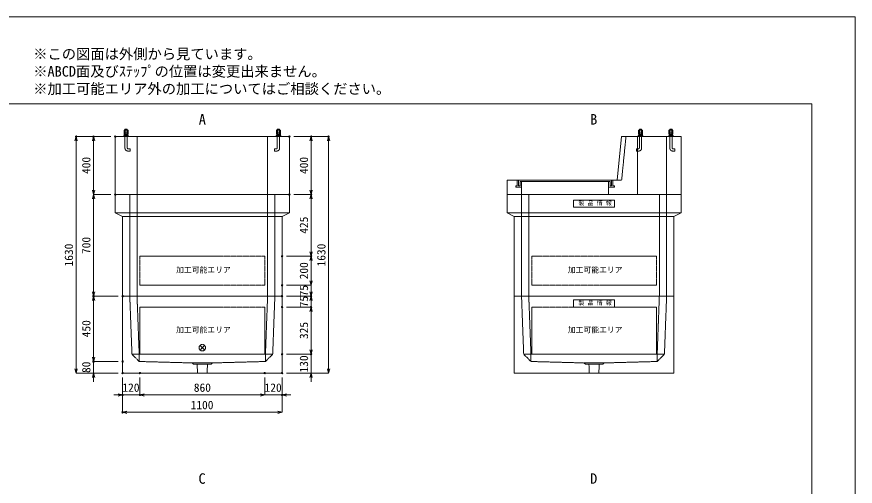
# Model space of a CAD drawing. Units: millimetres, scale not verified. Extents: x -4455 to 4455, y -3150 to 3150.
# Drawn here: x -1324 to 4455, y -84 to 3150 of the extents above; entities that cross this region are included whole.
import ezdxf
from ezdxf.enums import TextEntityAlignment as Align

# ---------------------------------------------------------------- set-up
doc = ezdxf.new("R2010")
doc.units = ezdxf.units.MM
doc.header["$LTSCALE"] = 20
doc.header["$PDMODE"] = 32
doc.header["$PDSIZE"] = 10
doc.linetypes.add('LONG_DASHED1', pattern=[7, 6, -1])
doc.linetypes.add('LONG_DOUBLE_CHAIN', pattern=[21.8, 18, -1, 0.6, -0.6, 0.6, -1])
for name, color, linetype, lineweight in [('0-0_D-TTL', 7, 'Continuous', 9), ('0-1_Defpoints', 7, 'Continuous', 9), ('0-3_D-TTL-TXT', 7, 'Continuous', 9), ('0-4_D-STR-TXT', 7, 'Continuous', 9), ('0-5_D-STR-DIM', 3, 'Continuous', 9), ('0-6_0', 7, 'Continuous', 9), ('0-7_D-STR', 7, 'Continuous', 9), ('0-8_D-STR-STR5', 1, 'LONG_DOUBLE_CHAIN', 9), ('0-9_D-STR-STR1', 7, 'LONG_DASHED1', 9), ('0-B_D-STR-STR2', 1, 'Continuous', 9), ('0-C_D-STR-STR4', 134, 'LONG_DASHED1', 9)]:
    doc.layers.add(name, color=color, linetype=linetype, lineweight=lineweight)
doc.styles.add('ＭＳ ゴシック', font='')
doc.styles.get('ＭＳ ゴシック').set_extended_font_data('MS Gothic')

# ---------------------------------------------------------------- blocks, each defined once
blk = doc.blocks.new('A$C4DE05FD1')
at = {"layer": '0-0_D-TTL', "color": 134}
for p, q in [((4000, 76000), (114800, 76000)), ((114800, 76000), (114800, 4000))]:
    blk.add_line(p, q, dxfattribs=at)
at = {"layer": '0-1_Defpoints', "color": 134}
for p, q in [((0, 84000), (118800, 84000)), ((118800, 84000), (118800, 0))]:
    blk.add_line(p, q, dxfattribs=at)
at = {"layer": '0-3_D-TTL-TXT', "style": 'ＭＳ ゴシック'}
for s, p in [('※この図面は外側から見ています。', (43260.9, 79815.7)), ('※ABCD面及びｽﾃｯﾌﾟの位置は変更出来ません。', (43260.9, 78215.7)), ('※加工可能エリア外の加工についてはご相談ください。', (43260.9, 76615.7))]:
    blk.add_text(s, height=962.2, dxfattribs=at).set_placement(p, align=Align.BOTTOM_LEFT)
blk = doc.blocks.new('_Open30')
at = {"layer": '0-6_0'}
blk.add_line((0, 0), (-20, 0), dxfattribs=at)
blk.add_lwpolyline([(-20, 5.36), (0, 0), (-20, -5.36)], dxfattribs=at)
blk = doc.blocks.new('A$C31CA379A')
at = {"layer": '0-4_D-STR-TXT', "style": 'ＭＳ ゴシック'}
for s, p in [('A', (-325.9, -2190.5)), ('B', (35638.6, -2190.5)), ('C', (-351.4, -35190.5)), ('D', (35638.6, -35190.5))]:
    blk.add_text(s, height=962.2, dxfattribs=at).set_placement(p, align=Align.BOTTOM_LEFT)
blk = doc.blocks.new('A$C737D46CD')
at = {"layer": '0-9_D-STR-STR1', "linetype": 'Continuous'}
blk.add_lwpolyline([(-2820, 0), (2820, 0), (2820, -1000), (-2820, -1000)], close=True, dxfattribs=at)
at = {"layer": '0-9_D-STR-STR1', "style": 'ＭＳ ゴシック'}
blk.add_text('製 品 情 報', height=577.3, dxfattribs=at).set_placement((-2149.6, -882.5), align=Align.BOTTOM_LEFT)
blk = doc.blocks.new('A$C19F174D8')
at = {"layer": '0-7_D-STR', "linetype": 'LONG_DASHED1'}
for p, q in [((-10000, 0), (-9700, -8000)), ((-9000, 0), (-8700, -8000)), ((9000, 0), (8700, -8000)), ((10000, 0), (9700, -8000)), ((-8700, -9000), (-9700, -8000)), ((9700, -8000), (-9700, -8000)), ((-8700, -9000), (-8700, -8000)), ((8700, -9000), (9700, -8000)), ((8700, -9000), (8700, -8000)), ((-8700, -9000), (-1400, -9200)), ((1400, -9200), (-1400, -9200)), ((-1200, -9380), (-1400, -9200)), ((1200, -9380), (1400, -9200)), ((8700, -9000), (1400, -9200)), ((1200, -9380), (-1200, -9380)), ((-666, -10600), (-705, -9380)), ((666, -10600), (705, -9380))]:
    blk.add_line(p, q, dxfattribs=at)
at = {"layer": '0-7_D-STR'}
for p, q in [((11000, -10600), (11000, 0)), ((-11000, -10600), (11000, -10600))]:
    blk.add_line(p, q, dxfattribs=at)
blk.add_lwpolyline([(-11000, -10600), (-11000, 0), (11000, 0)], dxfattribs=at)
at = {"layer": '0-8_D-STR-STR5'}
for p, q in [((8600, -1500), (8600, -8000)), ((8600, -8000), (-8600, -8000))]:
    blk.add_line(p, q, dxfattribs=at)
blk.add_lwpolyline([(8600, -1500), (-8600, -1500), (-8600, -8000)], dxfattribs=at)
at = {"layer": '0-9_D-STR-STR1'}
blk.add_blockref('A$C737D46CD', (0, -500), dxfattribs=at)
blk = doc.blocks.new('A$C44C4220A')
at = {"layer": '0-B_D-STR-STR2'}
for p, q in [((-160, -40), (-120, 0)), ((-120, 0), (120, 0)), ((160, -40), (120, 0)), ((-277.1, -167.2), (-230, -140)), ((-277.1, -390), (-277.1, -167.2)), ((-277.1, -417.2), (-230, -390)), ((-277.1, -390), (277.1, -390)), ((-277.1, -640), (-277.1, -417.2)), ((-277.1, -640), (277.1, -640)), ((-270, -777.1), (-270, -817.1)), ((-252.7, -757.3), (-160, -744.8)), ((-250, -757.1), (-20, -744.3)), ((-250, -837.1), (-20, -824.3)), ((-160, -140), (-160, -40)), ((-160, -752.1), (-160, -640)), ((-160, -880.6), (-160, -832.1)), ((-160, -1000), (-160, -930.6)), ((-138.6, -640), (-138.6, -140)), ((-20, -744.3), (-20, -824.3)), ((20, -674.4), (248.9, -687.2)), ((20, -674.4), (20, -754.4)), ((20, -754.4), (248.9, -767.2)), ((138.6, -640), (138.6, -140)), ((160, -140), (160, -40)), ((160, -682.2), (160, -640)), ((160, -880.6), (160, -762.3)), ((160, -780), (248.9, -767.2)), ((160, -1000), (160, -930.6)), ((268.9, -706.8), (268.9, -747.2)), ((277.1, -390), (277.1, -167.2)), ((277.1, -640), (277.1, -417.2))]:
    blk.add_line(p, q, dxfattribs=at)
at = {"layer": '0-B_D-STR-STR2', "linetype": 'LONG_DASHED1'}
for p, q in [((-160, -1000), (-160, -2600)), ((160, -1000), (160, -2600)), ((-540, -2680), (-240, -2680))]:
    blk.add_line(p, q, dxfattribs=at)
at = {"layer": '0-B_D-STR-STR2'}
blk.add_lwpolyline([(-300, -880.6), (300, -880.6), (300, -930.6), (-300, -930.6)], close=True, dxfattribs=at)
for points in [[(277.1, -167.2), (230, -140), (-230, -140)], [(277.1, -417.2), (230, -390), (-230, -390)]]:
    blk.add_lwpolyline(points, dxfattribs=at)
at = {"layer": '0-B_D-STR-STR2', "linetype": 'LONG_DASHED1'}
blk.add_lwpolyline([(-540, -2680), (-540, -3000), (-240, -3000)], dxfattribs=at)
at = {"layer": '0-B_D-STR-STR2'}
for centre, start, end in [((-250, -777.1), 90, 180), ((-250, -817.1), 180, 270), ((248.9, -707.2), 0, 90), ((248.9, -747.2), 270, 0)]:
    blk.add_arc(centre, 20, start, end, dxfattribs=at)
at = {"layer": '0-B_D-STR-STR2', "linetype": 'LONG_DASHED1'}
for radius in [400, 80]:
    blk.add_arc((-240, -2600), radius, 270, 0, dxfattribs=at)
blk = doc.blocks.new('A$C20EA33EE')
at = {"layer": '0-7_D-STR'}
for p, q in [((3200, 2000), (3764.2, 8000)), ((3764.2, 8000), (12000, 8000)), ((12000, 0), (12000, 8000)), ((-12000, 2000), (3200, 2000)), ((-12000, 0), (-12000, 2000)), ((12000, 0), (-12000, 0))]:
    blk.add_line(p, q, dxfattribs=at)
at = {"layer": '0-7_D-STR', "linetype": 'LONG_DASHED1'}
for p, q in [((3800, 2000), (4400, 8000)), ((6000, 0), (6000, 8000)), ((10000, 0), (10000, 8000)), ((-10000, 0), (-10000, 1800)), ((2000, 1800), (2000, 0)), ((3200, 2000), (3800, 2000))]:
    blk.add_line(p, q, dxfattribs=at)
at = {"layer": '0-C_D-STR-STR4'}
for points in [[(-10600, 2000), (-10600, 1200), (-10800, 1200), (-10800, 1000), (-10000, 1000)], [(-10000, 1800), (-10200, 1800), (-10200, 1200), (-10400, 1200), (-10400, 2000)], [(-10000, 1800), (2000, 1800), (2200, 1800)], [(2600, 2000), (2600, 1200), (2800, 1200), (2800, 1000), (2000, 1000)], [(2200, 1800), (2200, 1200), (2400, 1200), (2400, 2000)]]:
    blk.add_lwpolyline(points, dxfattribs=at)
at = {"layer": '0-7_D-STR'}
blk.add_blockref('A$C44C4220A', (6400, 9000), dxfattribs=at)
at = {"layer": '0-7_D-STR', "xscale": -1}
blk.add_blockref('A$C44C4220A', (10600, 9000), dxfattribs=at)
blk = doc.blocks.new('A$C67523BFD')
at = {"layer": '0-7_D-STR'}
for p, q in [((-12000, 8000), (12000, 8000)), ((-12000, 8000), (-12000, 0)), ((12000, 8000), (12000, 0)), ((-12000, 0), (12000, 0))]:
    blk.add_line(p, q, dxfattribs=at)
at = {"layer": '0-7_D-STR', "linetype": 'LONG_DASHED1'}
for p, q in [((-9000, 8000), (-9000, 0)), ((9000, 8000), (9000, 0))]:
    blk.add_line(p, q, dxfattribs=at)
at = {"layer": '0-7_D-STR', "xscale": -1}
blk.add_blockref('A$C44C4220A', (-10500, 9000), dxfattribs=at)
at = {"layer": '0-7_D-STR'}
blk.add_blockref('A$C44C4220A', (10500, 9000), dxfattribs=at)
blk = doc.blocks.new('A$C43537a1f')
at = {"layer": '0-7_D-STR'}
for p, q in [((12000, 14000), (-12000, 14000)), ((-12000, 11500), (-12000, 14000)), ((12000, 11500), (12000, 14000)), ((-12000, 11500), (-11000, 11000)), ((-12000, 11500), (12000, 11500)), ((-11000, 0), (-11000, 11000)), ((11000, 11000), (-11000, 11000)), ((12000, 11500), (11000, 11000)), ((11000, 0), (11000, 11000)), ((11000, 0), (-11000, 0))]:
    blk.add_line(p, q, dxfattribs=at)
at = {"layer": '0-7_D-STR', "linetype": 'LONG_DASHED1'}
for p, q in [((-10000, 14000), (-10000, 0)), ((-9000, 14000), (-9000, 0)), ((9000, 14000), (9000, 0)), ((10000, 14000), (10000, 0))]:
    blk.add_line(p, q, dxfattribs=at)
at = {"layer": '0-8_D-STR-STR5'}
for p, q in [((8600, 5500), (8600, 1500)), ((8600, 1500), (-8600, 1500))]:
    blk.add_line(p, q, dxfattribs=at)
blk.add_lwpolyline([(8600, 5500), (-8600, 5500), (-8600, 1500)], dxfattribs=at)
blk = doc.blocks.new('A$C82063184')
at = {"layer": '0-7_D-STR'}
for p, q in [((12000, 14000), (-12000, 14000)), ((-12000, 11500), (-12000, 14000)), ((12000, 11500), (12000, 14000)), ((-12000, 11500), (-11000, 11000)), ((-12000, 11500), (12000, 11500)), ((-11000, 0), (-11000, 11000)), ((11000, 11000), (-11000, 11000)), ((12000, 11500), (11000, 11000)), ((11000, 0), (11000, 11000)), ((11000, 0), (-11000, 0))]:
    blk.add_line(p, q, dxfattribs=at)
at = {"layer": '0-7_D-STR', "linetype": 'LONG_DASHED1'}
for p, q in [((-10000, 14000), (-10000, 0)), ((-9000, 14000), (-9000, 0)), ((9000, 14000), (9000, 0)), ((10000, 14000), (10000, 0))]:
    blk.add_line(p, q, dxfattribs=at)
at = {"layer": '0-8_D-STR-STR5'}
for p, q in [((8600, 5500), (8600, 1500)), ((8600, 1500), (-8600, 1500))]:
    blk.add_line(p, q, dxfattribs=at)
blk.add_lwpolyline([(8600, 5500), (-8600, 5500), (-8600, 1529)], dxfattribs=at)
at = {"layer": '0-9_D-STR-STR1'}
blk.add_blockref('A$C737D46CD', (0, 13250), dxfattribs=at)
blk = doc.blocks.new('A$C6F5C57E3')
at = {"layer": '0-7_D-STR', "linetype": 'LONG_DASHED1'}
for p, q in [((-10000, 0), (-9700, -8000)), ((-9000, 0), (-8700, -8000)), ((9000, 0), (8700, -8000)), ((10000, 0), (9700, -8000)), ((-8700, -9000), (-9700, -8000)), ((9700, -8000), (-9700, -8000)), ((-8700, -9000), (-8700, -8000)), ((8700, -9000), (9700, -8000)), ((8700, -9000), (8700, -8000)), ((-8700, -9000), (-1400, -9200)), ((1400, -9200), (-1400, -9200)), ((-1200, -9380), (-1400, -9200)), ((1200, -9380), (1400, -9200)), ((8700, -9000), (1400, -9200)), ((1200, -9380), (-1200, -9380)), ((-666, -10600), (-705, -9380)), ((666, -10600), (705, -9380))]:
    blk.add_line(p, q, dxfattribs=at)
at = {"layer": '0-7_D-STR'}
for p, q in [((11000, -10600), (11000, 0)), ((-11000, -10600), (11000, -10600))]:
    blk.add_line(p, q, dxfattribs=at)
blk.add_lwpolyline([(-11000, -10600), (-11000, 0), (11000, 0)], dxfattribs=at)
at = {"layer": '0-8_D-STR-STR5'}
for p, q in [((-8600, -1500), (-8600, -8000)), ((8600, -1500), (-8600, -1500)), ((8600, -1500), (8600, -8000)), ((8600, -8000), (-8600, -8000))]:
    blk.add_line(p, q, dxfattribs=at)
blk = doc.blocks.new('A$C1C640AAB')
at = {"layer": '0-8_D-STR-STR5'}
for p, q in [((-318.2, -318.2), (318.2, 318.2)), ((-318.2, 318.2), (318.2, -318.2))]:
    blk.add_line(p, q, dxfattribs=at)
blk.add_circle((0, 0), 450, dxfattribs=at)
blk = doc.blocks.new('A$C9b355e3e')
at = {"layer": '0-7_D-STR'}
blk.add_blockref('A$C6F5C57E3', (0, 0), dxfattribs=at)
at = {"layer": '0-8_D-STR-STR5'}
blk.add_blockref('A$C1C640AAB', (0, -7100), dxfattribs=at)

msp = doc.modelspace()

# ---------------------------------------------------------------- linework, layer by layer
at = {"layer": '0-1_Defpoints'}
for p in [(-915, 2325), (-795, 2325), (-645, 2325), (555, 2325), (705, 2325), (825, 2325), (-645, 1925), (555, 1925), (555, 1925), (705, 1925), (505, 1500), (705, 1500), (505, 1300), (-795, 1225), (-595, 1225), (505, 1225), (505, 1225), (705, 1225), (505, 1150), (705, 1150), (505, 825), (705, 825), (-795, 775), (-595, 775), (-595, 695), (-595, 695), (-475, 695), (385, 695), (505, 695), (505, 695), (-595, 545), (-475, 545), (505, 545), (-595, 425)]:
    msp.add_point(p, dxfattribs=at)
at = {"layer": '0-5_D-STR-DIM'}
for p, q in [((-675, 2325), (-915, 2325)), ((-675, 2325), (-795, 2325)), ((585, 2325), (705, 2325)), ((585, 2325), (825, 2325)), ((-915, 725), (-915, 2295)), ((-795, 1955), (-795, 2295)), ((705, 1955), (705, 2295)), ((825, 725), (825, 2295)), ((-675, 1925), (-795, 1925)), ((-675, 1925), (-795, 1925)), ((585, 1925), (705, 1925)), ((585, 1925), (705, 1925)), ((-795, 1895), (-795, 1255)), ((705, 1530), (705, 1895)), ((535, 1500), (705, 1500)), ((535, 1500), (705, 1500)), ((705, 1330), (705, 1470)), ((705, 1330), (705, 1360)), ((535, 1300), (705, 1300)), ((535, 1300), (705, 1300)), ((705, 1300), (705, 1225)), ((705, 1255), (705, 1285)), ((-625, 1225), (-795, 1225)), ((-625, 1225), (-795, 1225)), ((535, 1225), (705, 1225)), ((535, 1225), (705, 1225)), ((705, 1225), (705, 1150)), ((-795, 805), (-795, 1195)), ((705, 1195), (705, 1165)), ((535, 1150), (705, 1150)), ((535, 1150), (705, 1150)), ((705, 855), (705, 1120)), ((705, 1120), (705, 1090)), ((705, 855), (705, 885)), ((-795, 805), (-795, 835)), ((535, 825), (705, 825)), ((535, 825), (705, 825)), ((705, 695), (705, 825)), ((-625, 775), (-795, 775)), ((-795, 695), (-795, 775)), ((-625, 775), (-795, 775)), ((-625, 695), (-915, 695)), ((-625, 695), (-795, 695)), ((535, 695), (705, 695)), ((535, 695), (825, 695)), ((-795, 665), (-795, 635)), ((-595, 665), (-595, 425)), ((-595, 665), (-595, 545)), ((-475, 665), (-475, 545)), ((-475, 665), (-475, 545)), ((385, 665), (385, 545)), ((385, 665), (385, 545)), ((505, 665), (505, 545)), ((505, 665), (505, 425)), ((705, 665), (705, 635)), ((-625, 545), (-655, 545)), ((-475, 545), (-595, 545)), ((355, 545), (-445, 545)), ((-445, 545), (-415, 545)), ((355, 545), (325, 545)), ((385, 545), (505, 545)), ((535, 545), (565, 545)), ((475, 425), (-565, 425))]:
    msp.add_line(p, q, dxfattribs=at)

# ---------------------------------------------------------------- block references
at = {"layer": '0-0_D-TTL', "xscale": 0.075, "yscale": 0.075}
msp.add_blockref('A$C4DE05FD1', (-4455, -3150), dxfattribs=at)
at = {"layer": '0-4_D-STR-TXT', "xscale": 0.075, "yscale": 0.075}
msp.add_blockref('A$C31CA379A', (-45, 2550), dxfattribs=at)
at = {"layer": '0-5_D-STR-DIM', "xscale": 1.5, "yscale": 1.5}
for p, rotation in [((-915, 2325), 90), ((-795, 2325), 90), ((705, 2325), 90), ((825, 2325), 90), ((-795, 1925), 270), ((-795, 1925), 90), ((705, 1925), 270), ((705, 1925), 90), ((705, 1500), 270), ((705, 1500), 90), ((705, 1300), 270), ((705, 1300), 270), ((-795, 1225), 270), ((-795, 1225), 90), ((705, 1225), 270), ((705, 1225), 90), ((705, 1150), 90), ((705, 1150), 90), ((705, 825), 270), ((705, 825), 270), ((-795, 775), 270), ((-795, 775), 270), ((-915, 695), 270), ((-795, 695), 90), ((705, 695), 90), ((825, 695), 270), ((-475, 545), 180), ((-475, 545), 180), ((505, 545), 180), ((-595, 425), 180)]:
    msp.add_blockref('_Open30', p, dxfattribs=dict(at, rotation=rotation))
for p in [(-595, 545), (385, 545), (385, 545), (505, 425)]:
    msp.add_blockref('_Open30', p, dxfattribs=at)
at = {"layer": '0-7_D-STR', "xscale": 0.05, "yscale": 0.05}
for name, p in [('A$C67523BFD', (-45, 1925)), ('A$C20EA33EE', (2655, 1925)), ('A$C43537a1f', (-45, 1225)), ('A$C82063184', (2655, 1225)), ('A$C9b355e3e', (-45, 1225)), ('A$C19F174D8', (2655, 1225))]:
    msp.add_blockref(name, p, dxfattribs=at)

# ---------------------------------------------------------------- texts
at = {"layer": '0-5_D-STR-DIM', "style": 'ＭＳ ゴシック'}
for s, p in [('400', (-798.9, 2066.8)), ('400', (701.1, 2066.8)), ('425', (701.1, 1655.08)), ('700', (-798.9, 1515.6)), ('1630', (-918.9, 1429.72)), ('1630', (821.1, 1429.72)), ('200', (701.1, 1341.2)), ('75', (701.1, 1223.38)), ('75', (701.1, 1148.38)), ('450', (-798.9, 941.8)), ('325', (701.1, 929.63)), ('130', (701.1, 699.22)), ('80', (-798.9, 695.85))]:
    msp.add_text(s, height=57.77, rotation=90, dxfattribs=at).set_placement(p, align=Align.BOTTOM_LEFT)
for s, p in [('120', (-595.78, 548.9)), ('860', (-103.65, 548.9)), ('120', (384.22, 548.9)), ('1100', (-125.28, 428.9))]:
    msp.add_text(s, height=57.77, dxfattribs=at).set_placement(p, align=Align.BOTTOM_LEFT)
at = {"layer": '0-8_D-STR-STR5', "style": 'ＭＳ ゴシック'}
for p in [(-225.48, 1375.47), (2474.52, 1375.47), (-225.48, 962.48), (2474.52, 962.48)]:
    msp.add_text('加工可能エリア', height=38.42, dxfattribs=at).set_placement(p, align=Align.BOTTOM_LEFT)

doc.saveas('drawing.dxf')
